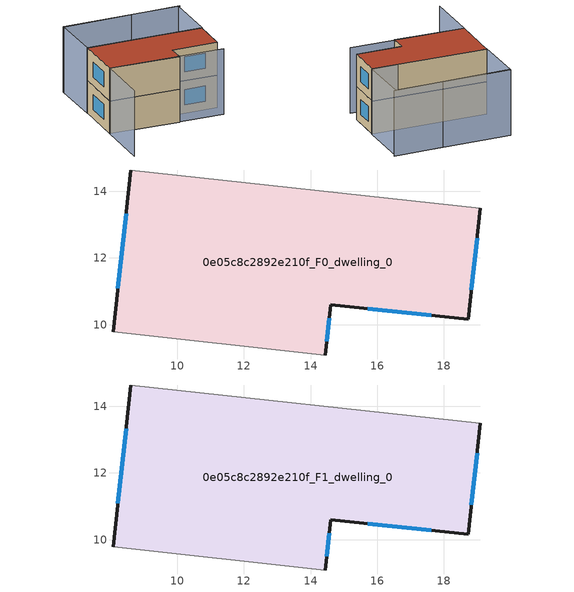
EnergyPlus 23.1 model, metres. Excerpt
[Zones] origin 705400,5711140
0e05c8c2892e210f_F0_dwelling_0
 floor ground (EU_floor_Construction): 19.09,13.49 18.72,10.16 14.61,10.6 14.44,9.09 8.09,9.79 8.62,14.64 z0
 wall outside (EU_wall_Construction): 8.62,14.64 8.09,9.79 / 14.44,9.09 14.61,10.6 18.72,10.16 19.09,13.49 z0:3
 wall adiabatic (EU_wall_Construction): 19.09,13.49 8.62,14.64 / 8.09,9.79 14.44,9.09 z0:3
 window (EU_Window_Construction): 8.48,13.33 8.23,11.1 / 18.82,11.06 18.99,12.59 / 15.72,10.48 17.61,10.28 / 14.48,9.5 14.56,10.2 z0.81:2.19
0e05c8c2892e210f_F1_dwelling_0
 floor to 0e05c8c2892e210f_F0_dwelling_0 (EU_floor_Construction): 19.09,13.49 18.72,10.16 14.61,10.6 14.44,9.09 8.09,9.79 8.62,14.64 z3
 wall outside (EU_wall_Construction): 8.62,14.64 8.09,9.79 / 14.44,9.09 14.61,10.6 18.72,10.16 19.09,13.49 z3:6
 wall adiabatic (EU_wall_Construction): 19.09,13.49 8.62,14.64 / 8.09,9.79 14.44,9.09 z3:6
 window (EU_Window_Construction): 8.48,13.33 8.23,11.1 / 18.82,11.06 18.99,12.59 / 15.72,10.48 17.61,10.28 / 14.48,9.5 14.56,10.2 z3.81:5.19
 roof outside (EU_roof_Construction): 18.72,10.16 19.09,13.49 8.62,14.64 8.09,9.79 14.44,9.09 14.61,10.6 z6
shading: 7.54,4.67 8.09,9.79 / 8.09,9.79 18.47,8.68 / 19.79,18.5 9.09,19.39 / 9.08,19.46 19.65,18.46 / 19.65,18.46 19.19,13.54 / 19.19,13.54 8.61,14.54 / 8.61,14.54 9.08,19.46 z0:6
[Building]
EU S2 Campaign: North Axis=0; Terrain=City; Solar Distribution=FullExterior
[Site:Location]
London: Latitude=51.5; Longitude=-0.5; Time Zone=0; Elevation=25
[SizingPeriod:WeatherFileDays]
AnnualSizingPeriod: Begin Month=1; Begin Day of Month=1; End Month=12; End Day of Month=31; Day of Week for Start Day=Monday; Use Weather File Daylight Saving Period=No; Use Weather File Rain and Snow Indicators=No
[MATERIAL]
EU_InternalMass_Material: Roughness=MediumRough; Thickness=0.1; Conductivity=1; Density=1800; Specific Heat=900; Thermal Absorptance=0.9; Solar Absorptance=0.7; Visible Absorptance=0.7
[MATERIAL:NOMASS] Roughness=MediumRough; Thermal Absorptance=0.9; Solar Absorptance=0.7; Visible Absorptance=0.7
Name | Thermal Resistance
EU_wall_NoMass | 0.555556
EU_roof_NoMass | 0.510204
EU_floor_NoMass | 1.68919
[WINDOWMATERIAL:SIMPLEGLAZINGSYSTEM]
EU_Window_SimpleGlazing: UFactor=3.96; Solar Heat Gain Coefficient=0.85; Visible Transmittance=0.85
[CONSTRUCTION]
EU_wall_Construction: EU_wall_NoMass
EU_roof_Construction: EU_roof_NoMass
EU_floor_Construction: EU_floor_NoMass
EU_Window_Construction: EU_Window_SimpleGlazing
EU_InternalMass_Construction: EU_InternalMass_Material
[ZONE] Type=1; Multiplier=1; Ceiling Height=autocalculate; Volume=135.167; Floor Area=autocalculate; Part of Total Floor Area=Yes
0e05c8c2892e210f_F0_dwelling_0; 0e05c8c2892e210f_F1_dwelling_0
[INTERNALMASS] Construction=EU_InternalMass_Construction; Surface Area=45.0553
Name | Zone or ZoneList
0e05c8c2892e210f_F0_dwelling_0_EU_InternalMass | 0e05c8c2892e210f_F0_dwelling_0
0e05c8c2892e210f_F1_dwelling_0_EU_InternalMass | 0e05c8c2892e210f_F1_dwelling_0
[OTHEREQUIPMENT] Fuel Type=Electricity; Design Level Calculation Method=Watts/Area; Power per Zone Floor Area=1; Fraction Latent=0; Fraction Radiant=0; Fraction Lost=0; Carbon Dioxide Generation Rate=0; EndUse Subcategory=EU_Step8_InternalGains
Name | Zone or ZoneList or Space or SpaceList | Schedule
EU_Step8_InternalGain_0e05c8c2892e210f_F0_dwelling_0_f000 | 0e05c8c2892e210f_F0_dwelling_0 | EU_Step8_GainSchedule_0e05c8c2892e210f_F0_dwelling_0_f000
EU_Step8_InternalGain_0e05c8c2892e210f_F1_dwelling_0_f000 | 0e05c8c2892e210f_F1_dwelling_0 | EU_Step8_GainSchedule_0e05c8c2892e210f_F1_dwelling_0_f000
[ZONEVENTILATION:DESIGNFLOWRATE] Schedule=EU_AlwaysOn; Design Flow Rate Calculation Method=AirChanges/Hour; Air Changes per Hour=0.48; Ventilation Type=Natural; Fan Pressure Rise=0; Fan Total Efficiency=1; Constant Term Coefficient=1; Temperature Term Coefficient=0; Velocity Term Coefficient=0; Velocity Squared Term Coefficient=0; Minimum Indoor Temperature=-100; Maximum Indoor Temperature=100; Delta Temperature=-100; Minimum Outdoor Temperature=-100; Maximum Outdoor Temperature=100; Maximum Wind Speed=40
Name | Zone or ZoneList or Space or SpaceList
EU_ConstantAir_0e05c8c2892e210f_F0_dwelling_0 | 0e05c8c2892e210f_F0_dwelling_0
EU_ConstantAir_0e05c8c2892e210f_F1_dwelling_0 | 0e05c8c2892e210f_F1_dwelling_0
[HVACTEMPLATE:THERMOSTAT] Constant Heating Setpoint=20; Constant Cooling Setpoint=50
EU_HeatOnly_0e05c8c2892e210f_F0_dwelling_0; EU_HeatOnly_0e05c8c2892e210f_F1_dwelling_0
[HVACTEMPLATE:ZONE:IDEALLOADSAIRSYSTEM] System Availability Schedule=EU_AlwaysOn; Maximum Heating Supply Air Temperature=50; Minimum Cooling Supply Air Temperature=13; Maximum Heating Supply Air Humidity Ratio=0.0156; Minimum Cooling Supply Air Humidity Ratio=0.0077; Heating Limit=NoLimit; Cooling Limit=NoLimit; Heating Availability Schedule=EU_AlwaysOn; Cooling Availability Schedule=EU_CoolingOff; Dehumidification Control Type=ConstantSensibleHeatRatio; Cooling Sensible Heat Ratio=0.7; Dehumidification Setpoint=60; Humidification Control Type=None; Humidification Setpoint=30; Outdoor Air Method=None; Outdoor Air Flow Rate per Person=0.00944; Outdoor Air Flow Rate per Zone Floor Area=0; Outdoor Air Flow Rate per Zone=0; Demand Controlled Ventilation Type=None; Outdoor Air Economizer Type=NoEconomizer; Heat Recovery Type=None; Sensible Heat Recovery Effectiveness=0.7; Latent Heat Recovery Effectiveness=0.65
Name | Template Thermostat
0e05c8c2892e210f_F0_dwelling_0 | EU_HeatOnly_0e05c8c2892e210f_F0_dwelling_0
0e05c8c2892e210f_F1_dwelling_0 | EU_HeatOnly_0e05c8c2892e210f_F1_dwelling_0
[SIZING:ZONE] Zone Cooling Design Supply Air Temperature Input Method=SupplyAirTemperature; Zone Cooling Design Supply Air Temperature=13; Zone Heating Design Supply Air Temperature Input Method=SupplyAirTemperature; Zone Heating Design Supply Air Temperature=50; Zone Cooling Design Supply Air Humidity Ratio=0.008; Zone Heating Design Supply Air Humidity Ratio=0.008; Cooling Design Air Flow Method=DesignDay; Cooling Design Air Flow Rate=0; Cooling Minimum Air Flow per Zone Floor Area=0.000762; Cooling Minimum Air Flow=0; Cooling Minimum Air Flow Fraction=0.2; Heating Design Air Flow Method=DesignDay; Heating Design Air Flow Rate=0; Heating Maximum Air Flow per Zone Floor Area=0.002032; Heating Maximum Air Flow=0.141576; Heating Maximum Air Flow Fraction=0.3; Account for Dedicated Outdoor Air System=No; Dedicated Outdoor Air System Control Strategy=NeutralSupplyAir; Dedicated Outdoor Air Low Setpoint Temperature for Design=autosize; Dedicated Outdoor Air High Setpoint Temperature for Design=autosize; Zone Load Sizing Method=Sensible Load Only No Latent Load; Zone Latent Cooling Design Supply Air Humidity Ratio Input Method=HumidityRatioDifference; Zone Cooling Design Supply Air Humidity Ratio Difference=0.005; Zone Latent Heating Design Supply Air Humidity Ratio Input Method=HumidityRatioDifference; Zone Humidification Design Supply Air Humidity Ratio Difference=0.005
0e05c8c2892e210f_F0_dwelling_0; 0e05c8c2892e210f_F1_dwelling_0
[SCHEDULE:CONSTANT]
Name | Hourly Value
EU_AlwaysOn | 1
EU_CoolingOff | 0
[SCHEDULE:FILE] Column Number=1; Rows to Skip at Top=0; Number of Hours of Data=8760; Column Separator=Comma; Interpolate to Timestep=No; Minutes per Item=60; Adjust Schedule for Daylight Savings=Yes
Name | File
EU_Step8_GainSchedule_0e05c8c2892e210f_F0_dwelling_0_f000 | ../../schedules/0e05c8c2892e210f/0e05c8c2892e210f_F0_dwelling_0_f000_gain.csv
EU_Step8_GainSchedule_0e05c8c2892e210f_F1_dwelling_0_f000 | ../../schedules/0e05c8c2892e210f/0e05c8c2892e210f_F1_dwelling_0_f000_gain.csv
